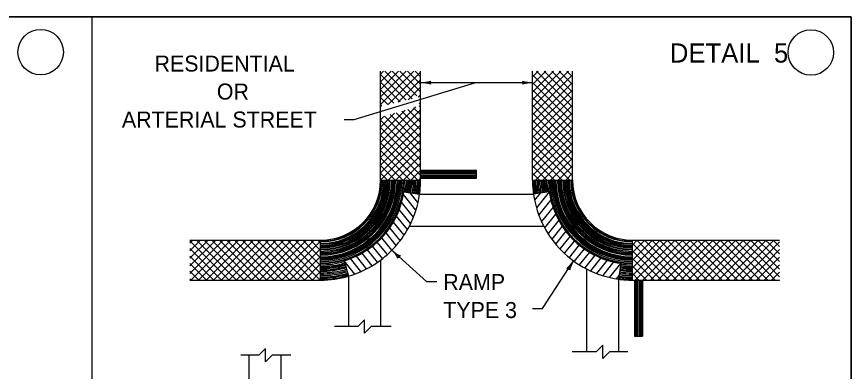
# Model space of a CAD drawing. Extents: x 1007 to 1035.5, y 1000.5 to 1021.5.
# Drawn here: x 1025.06 to 1035.5, y 1017.06 to 1021.5 of the extents above; entities that cross this region are included whole.
import ezdxf

# ---------------------------------------------------------------- set-up
doc = ezdxf.new("R2010")
doc.units = 0
for name, color, linetype in [('Level 1', 7, 'Continuous'), ('Level 10', 7, 'Continuous'), ('Level 11', 7, 'Continuous')]:
    doc.layers.add(name, color=color, linetype=linetype)

msp = doc.modelspace()

# ---------------------------------------------------------------- linework, layer by layer
at = {"layer": 'Level 1'}
for p, q in [((1026, 1021.5), (1026, 1000.5)), ((1029.613, 1019.455), (1029.613, 1020.818)), ((1029.613, 1020.402), (1030.029, 1020.818)), ((1029.613, 1020.497), (1029.934, 1020.818)), ((1029.613, 1020.591), (1029.839, 1020.818)), ((1029.613, 1020.686), (1029.745, 1020.818)), ((1029.613, 1020.781), (1029.65, 1020.818)), ((1030.008, 1020.474), (1029.665, 1020.818)), ((1030.068, 1020.509), (1029.76, 1020.818)), ((1030.113, 1020.559), (1029.855, 1020.818)), ((1030.113, 1020.654), (1029.95, 1020.818)), ((1030.113, 1020.749), (1030.044, 1020.818)), ((1030.113, 1019.455), (1030.113, 1020.818)), ((1031.513, 1019.455), (1031.513, 1020.818)), ((1031.513, 1020.367), (1031.964, 1020.818)), ((1031.513, 1020.462), (1031.869, 1020.818)), ((1031.513, 1020.557), (1031.774, 1020.818)), ((1031.513, 1020.651), (1031.679, 1020.818)), ((1031.513, 1020.746), (1031.585, 1020.818)), ((1032.013, 1020.368), (1031.564, 1020.818)), ((1032.013, 1020.463), (1031.658, 1020.818)), ((1032.013, 1020.557), (1031.753, 1020.818)), ((1032.013, 1020.652), (1031.848, 1020.818)), ((1032.013, 1020.747), (1031.943, 1020.818)), ((1032.013, 1019.455), (1032.013, 1020.818)), ((1029.932, 1020.456), (1029.613, 1020.775)), ((1029.707, 1020.401), (1030.113, 1020.807)), ((1029.832, 1020.431), (1030.113, 1020.712)), ((1032.013, 1020.273), (1031.513, 1020.773)), ((1031.513, 1020.272), (1032.013, 1020.772)), ((1029.283, 1020.216), (1030.803, 1020.675)), ((1029.856, 1020.437), (1029.613, 1020.68)), ((1029.957, 1020.462), (1030.113, 1020.618)), ((1030.113, 1020.675), (1031.513, 1020.675)), ((1031.513, 1020.178), (1032.013, 1020.678)), ((1032.013, 1020.178), (1031.513, 1020.678)), ((1029.78, 1020.419), (1029.613, 1020.585)), ((1030.082, 1020.492), (1030.113, 1020.523)), ((1032.013, 1020.084), (1031.513, 1020.584)), ((1031.513, 1020.083), (1032.013, 1020.583)), ((1029.703, 1020.4), (1029.613, 1020.491)), ((1029.627, 1020.382), (1029.613, 1020.396)), ((1030.096, 1020.411), (1030.113, 1020.428)), ((1032.013, 1019.989), (1031.513, 1020.489)), ((1031.513, 1019.988), (1032.013, 1020.488)), ((1029.613, 1019.928), (1030.056, 1020.371)), ((1029.613, 1019.833), (1030.113, 1020.333)), ((1029.613, 1020.023), (1029.92, 1020.329)), ((1029.613, 1020.118), (1029.788, 1020.292)), ((1030.113, 1019.991), (1029.806, 1020.298)), ((1030.113, 1020.085), (1029.879, 1020.319)), ((1030.113, 1020.18), (1029.953, 1020.341)), ((1030.113, 1020.275), (1030.026, 1020.362)), ((1030.113, 1020.37), (1030.096, 1020.386)), ((1032.013, 1019.894), (1031.513, 1020.394)), ((1031.513, 1019.893), (1032.013, 1020.393)), ((1031.513, 1019.799), (1032.013, 1020.299)), ((1032.013, 1019.799), (1031.513, 1020.299)), ((1029.158, 1020.216), (1029.283, 1020.216)), ((1029.613, 1020.212), (1029.654, 1020.253)), ((1029.613, 1019.739), (1030.113, 1020.239)), ((1030.113, 1019.706), (1029.613, 1020.206)), ((1030.113, 1019.801), (1029.66, 1020.255)), ((1030.113, 1019.896), (1029.733, 1020.276)), ((1032.013, 1019.705), (1031.513, 1020.205)), ((1031.513, 1019.704), (1032.013, 1020.204)), ((1029.613, 1019.644), (1030.113, 1020.144)), ((1030.113, 1019.612), (1029.613, 1020.112)), ((1032.013, 1019.61), (1031.513, 1020.11)), ((1031.513, 1019.609), (1032.013, 1020.109)), ((1029.613, 1019.549), (1030.113, 1020.049)), ((1030.113, 1019.517), (1029.613, 1020.017)), ((1032.013, 1019.515), (1031.513, 1020.015)), ((1031.513, 1019.514), (1032.013, 1020.014)), ((1030.08, 1019.455), (1029.613, 1019.922)), ((1029.614, 1019.455), (1030.113, 1019.954)), ((1031.978, 1019.455), (1031.513, 1019.92)), ((1031.549, 1019.455), (1032.013, 1019.92)), ((1029.985, 1019.455), (1029.613, 1019.827)), ((1029.709, 1019.455), (1030.113, 1019.86)), ((1031.883, 1019.455), (1031.513, 1019.826)), ((1031.644, 1019.455), (1032.013, 1019.825)), ((1029.89, 1019.455), (1029.613, 1019.733)), ((1029.804, 1019.455), (1030.113, 1019.765)), ((1029.898, 1019.455), (1030.113, 1019.67)), ((1031.789, 1019.455), (1031.513, 1019.731)), ((1031.739, 1019.455), (1032.013, 1019.73)), ((1029.796, 1019.455), (1029.613, 1019.638)), ((1029.993, 1019.455), (1030.113, 1019.575)), ((1030.113, 1019.58), (1030.813, 1019.58)), ((1030.113, 1019.565), (1030.813, 1019.565)), ((1030.813, 1019.48), (1030.813, 1019.58)), ((1031.694, 1019.455), (1031.513, 1019.636)), ((1031.833, 1019.455), (1032.013, 1019.635)), ((1029.701, 1019.455), (1029.613, 1019.543)), ((1029.613, 1019.455), (1030.113, 1019.455)), ((1030.088, 1019.455), (1030.113, 1019.481)), ((1030.113, 1019.551), (1030.813, 1019.551)), ((1030.113, 1019.534), (1030.813, 1019.534)), ((1030.113, 1019.515), (1030.813, 1019.515)), ((1030.113, 1019.499), (1030.813, 1019.499)), ((1030.113, 1019.48), (1030.813, 1019.48)), ((1031.599, 1019.455), (1031.513, 1019.541)), ((1031.513, 1019.455), (1032.013, 1019.455)), ((1031.928, 1019.455), (1032.013, 1019.541)), ((1030.101, 1019.28), (1031.526, 1019.28)), ((1029.973, 1018.88), (1031.653, 1018.88)), ((1027.229, 1018.705), (1028.863, 1018.705)), ((1027.229, 1018.289), (1027.646, 1018.705)), ((1027.229, 1018.383), (1027.551, 1018.705)), ((1027.229, 1018.478), (1027.456, 1018.705)), ((1027.229, 1018.573), (1027.362, 1018.705)), ((1027.229, 1018.668), (1027.267, 1018.705)), ((1027.719, 1018.205), (1027.229, 1018.695)), ((1027.241, 1018.205), (1027.741, 1018.705)), ((1027.813, 1018.205), (1027.313, 1018.705)), ((1027.335, 1018.205), (1027.835, 1018.705)), ((1027.908, 1018.205), (1027.408, 1018.705)), ((1027.43, 1018.205), (1027.93, 1018.705)), ((1028.003, 1018.205), (1027.503, 1018.705)), ((1027.525, 1018.205), (1028.025, 1018.705)), ((1028.098, 1018.205), (1027.598, 1018.705)), ((1027.62, 1018.205), (1028.12, 1018.705)), ((1028.192, 1018.205), (1027.692, 1018.705)), ((1027.714, 1018.205), (1028.214, 1018.705)), ((1028.287, 1018.205), (1027.787, 1018.705)), ((1027.809, 1018.205), (1028.309, 1018.705)), ((1028.382, 1018.205), (1027.882, 1018.705)), ((1027.904, 1018.205), (1028.404, 1018.705)), ((1028.477, 1018.205), (1027.977, 1018.705)), ((1027.999, 1018.205), (1028.499, 1018.705)), ((1028.571, 1018.205), (1028.071, 1018.705)), ((1028.093, 1018.205), (1028.593, 1018.705)), ((1028.666, 1018.205), (1028.166, 1018.705)), ((1028.188, 1018.205), (1028.688, 1018.705)), ((1028.761, 1018.205), (1028.261, 1018.705)), ((1028.283, 1018.205), (1028.783, 1018.705)), ((1028.856, 1018.205), (1028.356, 1018.705)), ((1028.378, 1018.205), (1028.863, 1018.691)), ((1028.863, 1018.292), (1028.45, 1018.705)), ((1028.863, 1018.387), (1028.545, 1018.705)), ((1028.863, 1018.482), (1028.64, 1018.705)), ((1028.863, 1018.577), (1028.735, 1018.705)), ((1028.863, 1018.671), (1028.829, 1018.705)), ((1028.863, 1018.205), (1028.863, 1018.705)), ((1032.763, 1018.705), (1034.601, 1018.705)), ((1032.763, 1018.205), (1032.763, 1018.705)), ((1032.763, 1018.265), (1033.203, 1018.705)), ((1032.763, 1018.36), (1033.108, 1018.705)), ((1032.763, 1018.455), (1033.014, 1018.705)), ((1032.763, 1018.55), (1032.919, 1018.705)), ((1032.763, 1018.644), (1032.824, 1018.705)), ((1033.222, 1018.205), (1032.763, 1018.665)), ((1032.798, 1018.205), (1033.298, 1018.705)), ((1033.317, 1018.205), (1032.817, 1018.705)), ((1032.893, 1018.205), (1033.393, 1018.705)), ((1033.412, 1018.205), (1032.912, 1018.705)), ((1032.987, 1018.205), (1033.487, 1018.705)), ((1033.507, 1018.205), (1033.007, 1018.705)), ((1033.082, 1018.205), (1033.582, 1018.705)), ((1033.601, 1018.205), (1033.101, 1018.705)), ((1033.177, 1018.205), (1033.677, 1018.705)), ((1033.696, 1018.205), (1033.196, 1018.705)), ((1033.272, 1018.205), (1033.772, 1018.705)), ((1033.791, 1018.205), (1033.291, 1018.705)), ((1033.366, 1018.205), (1033.866, 1018.705)), ((1033.886, 1018.205), (1033.386, 1018.705)), ((1033.461, 1018.205), (1033.961, 1018.705)), ((1033.98, 1018.205), (1033.48, 1018.705)), ((1033.556, 1018.205), (1034.056, 1018.705)), ((1034.075, 1018.205), (1033.575, 1018.705)), ((1033.651, 1018.205), (1034.151, 1018.705)), ((1034.17, 1018.205), (1033.67, 1018.705)), ((1033.745, 1018.205), (1034.245, 1018.705)), ((1034.265, 1018.205), (1033.765, 1018.705)), ((1033.84, 1018.205), (1034.34, 1018.705)), ((1034.36, 1018.205), (1033.86, 1018.705)), ((1033.935, 1018.205), (1034.435, 1018.705)), ((1034.454, 1018.205), (1033.954, 1018.705)), ((1034.03, 1018.205), (1034.479, 1018.655)), ((1034.479, 1018.276), (1034.049, 1018.705)), ((1034.479, 1018.37), (1034.144, 1018.705)), ((1034.479, 1018.465), (1034.238, 1018.705)), ((1034.479, 1018.56), (1034.333, 1018.705)), ((1034.479, 1018.655), (1034.428, 1018.705)), ((1034.479, 1018.655), (1034.53, 1018.705)), ((1034.479, 1018.56), (1034.601, 1018.682)), ((1034.601, 1018.533), (1034.479, 1018.655)), ((1034.601, 1018.627), (1034.523, 1018.705)), ((1027.624, 1018.205), (1027.229, 1018.6)), ((1028.472, 1018.205), (1028.863, 1018.596)), ((1030.191, 1018.182), (1029.754, 1018.578)), ((1033.128, 1018.205), (1032.763, 1018.57)), ((1034.124, 1018.205), (1034.479, 1018.56)), ((1034.479, 1018.465), (1034.601, 1018.587)), ((1034.601, 1018.438), (1034.479, 1018.56)), ((1027.529, 1018.205), (1027.229, 1018.505)), ((1028.567, 1018.205), (1028.863, 1018.501)), ((1029.613, 1018.455), (1029.613, 1017.624)), ((1031.637, 1017.852), (1032.027, 1018.445)), ((1033.033, 1018.205), (1032.763, 1018.475)), ((1034.219, 1018.205), (1034.479, 1018.465)), ((1034.479, 1018.37), (1034.601, 1018.492)), ((1034.601, 1018.343), (1034.479, 1018.465)), ((1027.434, 1018.205), (1027.229, 1018.411)), ((1027.34, 1018.205), (1027.229, 1018.316)), ((1028.662, 1018.205), (1028.863, 1018.407)), ((1028.757, 1018.205), (1028.863, 1018.312)), ((1032.188, 1018.345), (1032.188, 1017.308)), ((1032.938, 1018.205), (1032.763, 1018.38)), ((1034.314, 1018.205), (1034.479, 1018.37)), ((1034.479, 1018.276), (1034.601, 1018.398)), ((1034.601, 1018.248), (1034.479, 1018.37)), ((1027.245, 1018.205), (1027.229, 1018.221)), ((1027.229, 1018.205), (1028.863, 1018.205)), ((1028.851, 1018.205), (1028.863, 1018.217)), ((1029.213, 1018.255), (1029.213, 1017.624)), ((1032.588, 1018.218), (1032.588, 1017.308)), ((1032.843, 1018.205), (1032.763, 1018.286)), ((1032.763, 1018.205), (1034.601, 1018.205)), ((1032.788, 1018.205), (1032.788, 1017.505)), ((1032.806, 1018.205), (1032.806, 1017.505)), ((1032.823, 1018.205), (1032.823, 1017.505)), ((1032.842, 1018.205), (1032.842, 1017.505)), ((1032.859, 1018.205), (1032.859, 1017.505)), ((1032.872, 1018.205), (1032.872, 1017.505)), ((1032.888, 1018.205), (1032.888, 1017.505)), ((1034.409, 1018.205), (1034.479, 1018.276)), ((1034.549, 1018.205), (1034.479, 1018.276)), ((1034.503, 1018.205), (1034.601, 1018.303)), ((1034.598, 1018.205), (1034.601, 1018.208)), ((1030.316, 1018.182), (1030.191, 1018.182)), ((1031.512, 1017.852), (1031.637, 1017.852)), ((1032.788, 1017.505), (1032.888, 1017.505)), ((1027.968, 1015.934), (1027.968, 1017.265)), ((1028.368, 1015.843), (1028.368, 1017.265))]:
    msp.add_line(p, q, dxfattribs=at)
for points in [[(1029.747, 1017.624), (1029.496, 1017.624), (1029.413, 1017.541), (1029.413, 1017.707), (1029.33, 1017.624), (1029.037, 1017.624)], [(1032.705, 1017.308), (1032.476, 1017.308), (1032.392, 1017.225), (1032.392, 1017.392), (1032.309, 1017.308), (1032.007, 1017.308)], [(1028.49, 1017.265), (1028.257, 1017.265), (1028.174, 1017.182), (1028.174, 1017.349), (1028.09, 1017.265), (1027.867, 1017.265)]]:
    msp.add_lwpolyline(points, dxfattribs=at)
for centre in [(1025.362, 1021.057), (1034.994, 1021.053)]:
    msp.add_circle(centre, 0.284, dxfattribs=at)
for centre, radius, start, end in [((1030.113, 1021.065), 0.391, 270, 288.6688), ((1030.113, 1020.284), 0.391, 71.3472, 89.9939), ((1030.113, 1021.065), 0.391, 269.9878, 270), ((1030.262, 1020.675), 0.0312, 138.7746, 220.8913), ((1031.365, 1020.675), 0.0312, 318.7746, 40.8913), ((1031.513, 1021.065), 0.391, 251.3472, 269.9939), ((1031.513, 1020.284), 0.391, 90, 108.6688), ((1031.513, 1020.284), 0.391, 89.9878, 90), ((1028.863, 1019.455), 0.75, 270, 0), ((1028.863, 1019.455), 1.035, 270, 0), ((1028.863, 1019.455), 1, 270, 0), ((1028.863, 1019.455), 0.966, 270, 0), ((1028.863, 1019.455), 1.016, 270, 0), ((1028.863, 1019.455), 0.976, 270, 0), ((1028.863, 1019.455), 0.988, 270, 0), ((1028.863, 1019.455), 0.958, 270, 0), ((1028.863, 1019.455), 0.937, 270, 0), ((1028.863, 1019.455), 0.927, 270, 0), ((1028.863, 1019.455), 0.903, 270, 0), ((1028.863, 1019.455), 0.89, 270, 0), ((1028.863, 1019.455), 0.862, 270, 0), ((1028.863, 1019.455), 0.839, 270, 0), ((1028.863, 1019.455), 0.815, 270, 0), ((1028.863, 1019.455), 0.792, 270, 0), ((1028.863, 1019.455), 0.764, 270, 0), ((1028.863, 1019.455), 0.872, 270, 0), ((1028.863, 1019.455), 0.917, 270, 0), ((1028.863, 1019.455), 0.772, 270, 0), ((1028.863, 1019.455), 0.848, 270, 0), ((1028.863, 1019.455), 0.802, 270, 0), ((1028.863, 1019.455), 0.824, 270, 0), ((1028.863, 1019.455), 1.042, 270, 0), ((1028.863, 1019.455), 1.059, 351.9783, 0), ((1028.863, 1019.455), 1.078, 351.9754, 0), ((1028.863, 1019.455), 1.092, 351.9733, 0), ((1028.863, 1019.455), 1.101, 351.972, 0), ((1028.863, 1019.455), 1.107, 351.9713, 0), ((1028.863, 1019.455), 1.123, 351.9691, 0), ((1028.863, 1019.455), 1.128, 351.9684, 0), ((1028.863, 1019.455), 1.14, 351.9668, 0), ((1028.863, 1019.455), 1.159, 351.9643, 0), ((1028.863, 1019.455), 1.176, 351.9622, 0), ((1028.863, 1019.455), 1.193, 351.9602, 0), ((1028.863, 1019.455), 1.212, 351.9579, 0), ((1028.863, 1019.455), 1.224, 351.9566, 0), ((1028.863, 1019.455), 1.239, 351.9548, 0), ((1028.863, 1019.455), 1.25, 351.9539, 0), ((1032.763, 1019.455), 1.25, 180, 188.0461), ((1032.763, 1019.455), 1.239, 180, 188.0449), ((1032.763, 1019.455), 1.224, 180, 188.0429), ((1032.763, 1019.455), 1.212, 180, 188.0414), ((1032.763, 1019.455), 1.193, 180, 188.0388), ((1032.763, 1019.455), 1.176, 180, 188.0365), ((1032.763, 1019.455), 1.159, 180, 188.0341), ((1032.763, 1019.455), 1.14, 180, 188.0313), ((1032.763, 1019.455), 1.128, 180, 188.0295), ((1032.763, 1019.455), 1.123, 180, 188.0287), ((1032.763, 1019.455), 1.107, 180, 188.0262), ((1032.763, 1019.455), 1.101, 180, 188.0254), ((1032.763, 1019.455), 1.092, 180, 188.0239), ((1032.763, 1019.455), 1.078, 180, 188.0215), ((1032.763, 1019.455), 1.059, 180, 188.0183), ((1032.763, 1019.455), 1.042, 180, 270), ((1032.763, 1019.455), 1.035, 180, 270), ((1032.763, 1019.455), 1.016, 180, 270), ((1032.763, 1019.455), 1, 180, 270), ((1032.763, 1019.455), 0.988, 180, 270), ((1032.763, 1019.455), 0.976, 180, 270), ((1032.763, 1019.455), 0.966, 180, 270), ((1032.763, 1019.455), 0.958, 180, 270), ((1032.763, 1019.455), 0.937, 180, 270), ((1032.763, 1019.455), 0.927, 180, 270), ((1032.763, 1019.455), 0.917, 180, 270), ((1032.763, 1019.455), 0.903, 180, 270), ((1032.763, 1019.455), 0.89, 180, 270), ((1032.763, 1019.455), 0.872, 180, 270), ((1032.763, 1019.455), 0.862, 180, 270), ((1032.763, 1019.455), 0.848, 180, 270), ((1032.763, 1019.455), 0.839, 180, 270), ((1032.763, 1019.455), 0.824, 180, 270), ((1032.763, 1019.455), 0.815, 180, 270), ((1032.763, 1019.455), 0.802, 180, 270), ((1032.763, 1019.455), 0.792, 180, 270), ((1032.763, 1019.455), 0.772, 180, 270), ((1032.763, 1019.455), 0.764, 180, 270), ((1032.763, 1019.455), 0.75, 180, 270), ((1032.763, 1019.455), 0.75, 180, 270), ((1028.863, 1019.455), 1.05, 332.6148, 351.9796), ((1028.863, 1019.455), 1.25, 332.6148, 351.9539), ((1032.763, 1019.455), 1.25, 188.0461, 207.3852), ((1032.763, 1019.455), 1.05, 188.0166, 242.6122), ((1028.863, 1019.455), 1.05, 286.2306, 332.6148), ((1028.863, 1019.455), 1.25, 306.8692, 332.6148), ((1032.763, 1019.455), 1.25, 207.3852, 242.6122), ((1030.016, 1018.868), 0.391, 227.7981, 246.4669), ((1029.492, 1018.289), 0.391, 29.1453, 47.792), ((1030.016, 1018.868), 0.391, 227.7859, 227.7981), ((1032.763, 1019.455), 1.05, 242.6122, 261.9516), ((1028.863, 1019.455), 1.059, 270, 286.2306), ((1028.863, 1019.455), 1.078, 270, 286.2306), ((1028.863, 1019.455), 1.25, 286.2596, 306.8692), ((1029.864, 1018.479), 0.0312, 96.5727, 178.6894), ((1031.7, 1018.66), 0.391, 308.034, 326.6807), ((1032.353, 1018.231), 0.391, 146.6868, 165.3556), ((1032.353, 1018.231), 0.391, 146.6746, 146.6868), ((1028.863, 1019.455), 1.092, 270, 286.2306), ((1028.863, 1019.455), 1.101, 270, 286.2306), ((1028.863, 1019.455), 1.107, 270, 286.2306), ((1028.863, 1019.455), 1.123, 270, 286.2306), ((1028.863, 1019.455), 1.128, 270, 286.2306), ((1028.863, 1019.455), 1.14, 270, 286.2306), ((1028.863, 1019.455), 1.159, 270, 286.2306), ((1028.863, 1019.455), 1.176, 270, 286.2306), ((1028.863, 1019.455), 1.193, 270, 286.2306), ((1031.945, 1018.321), 0.0312, 15.4614, 97.5781), ((1032.763, 1019.455), 1.25, 242.6122, 261.9516), ((1032.763, 1019.455), 1.159, 261.9528, 270), ((1032.763, 1019.455), 1.14, 261.9528, 270), ((1032.763, 1019.455), 1.128, 261.9528, 270), ((1032.763, 1019.455), 1.123, 261.9528, 270), ((1032.763, 1019.455), 1.107, 261.9529, 270), ((1032.763, 1019.455), 1.101, 261.9529, 270), ((1032.763, 1019.455), 1.092, 261.9529, 270), ((1032.763, 1019.455), 1.078, 261.9529, 270), ((1032.763, 1019.455), 1.059, 261.9529, 270), ((1028.863, 1019.455), 1.212, 270, 286.2306), ((1028.863, 1019.455), 1.224, 270, 286.2306), ((1028.863, 1019.455), 1.239, 270, 286.2306), ((1028.863, 1019.455), 1.25, 270, 286.2596), ((1032.763, 1019.455), 1.25, 261.9516, 270), ((1032.763, 1019.455), 1.239, 261.9527, 270), ((1032.763, 1019.455), 1.224, 261.9527, 270), ((1032.763, 1019.455), 1.212, 261.9527, 270), ((1032.763, 1019.455), 1.193, 261.9528, 270), ((1032.763, 1019.455), 1.176, 261.9528, 270)]:
    msp.add_arc(centre, radius, start, end, dxfattribs=at)
at = {"layer": 'Level 10'}
for p, q in [((1007, 1021.5), (1035.5, 1021.5)), ((1035.5, 1021.5), (1035.5, 1000.5))]:
    msp.add_line(p, q, dxfattribs=at)
at = {"layer": 'Level 11'}
for p, q in [((1030.056, 1019.081), (1029.898, 1019.277)), ((1029.903, 1019.309), (1030.101, 1019.28)), ((1030.081, 1019.174), (1029.982, 1019.297)), ((1031.723, 1019.309), (1031.525, 1019.28)), ((1031.61, 1019.292), (1031.539, 1019.204)), ((1031.723, 1019.309), (1031.562, 1019.108)), ((1030.025, 1018.994), (1029.876, 1019.179)), ((1031.743, 1019.208), (1031.592, 1019.02)), ((1029.989, 1018.913), (1029.847, 1019.089)), ((1031.77, 1019.116), (1031.626, 1018.937)), ((1029.95, 1018.837), (1029.813, 1019.007)), ((1031.802, 1019.032), (1031.664, 1018.86)), ((1031.841, 1018.954), (1031.707, 1018.787)), ((1029.859, 1018.7), (1029.729, 1018.861)), ((1029.906, 1018.766), (1029.773, 1018.932)), ((1031.883, 1018.882), (1031.753, 1018.719)), ((1029.755, 1018.579), (1029.628, 1018.736)), ((1029.808, 1018.637), (1029.681, 1018.796)), ((1031.931, 1018.816), (1031.802, 1018.656)), ((1031.982, 1018.754), (1031.855, 1018.596)), ((1029.638, 1018.474), (1029.512, 1018.63)), ((1029.698, 1018.525), (1029.572, 1018.681)), ((1032.037, 1018.697), (1031.911, 1018.541)), ((1032.095, 1018.645), (1031.97, 1018.489)), ((1029.509, 1018.385), (1029.382, 1018.542)), ((1029.575, 1018.428), (1029.449, 1018.584)), ((1032.158, 1018.598), (1032.032, 1018.441)), ((1032.224, 1018.555), (1032.097, 1018.397)), ((1032.293, 1018.516), (1032.166, 1018.357)), ((1029.157, 1018.447), (1029.213, 1018.255)), ((1029.29, 1018.281), (1029.157, 1018.447)), ((1029.367, 1018.311), (1029.236, 1018.474)), ((1029.439, 1018.346), (1029.311, 1018.506)), ((1032.367, 1018.483), (1032.237, 1018.321)), ((1032.445, 1018.455), (1032.312, 1018.289)), ((1032.528, 1018.432), (1032.391, 1018.262)), ((1032.616, 1018.418), (1032.473, 1018.239)), ((1032.616, 1018.416), (1032.588, 1018.218)), ((1032.595, 1018.266), (1032.56, 1018.222))]:
    msp.add_line(p, q, dxfattribs=at)
msp.add_lwpolyline([(1007, 1000.5), (1035.5, 1000.5), (1035.5, 1021.5), (1007, 1021.5)], close=True, dxfattribs=at)

# ---------------------------------------------------------------- texts
at = {"layer": 'Level 1'}
for s, height, p in [('DETAIL  5', 0.24, (1033.231, 1020.926)), ('RESIDENTIAL', 0.2, (1026.786, 1020.814)), ('OR', 0.2, (1027.565, 1020.464)), ('ARTERIAL STREET', 0.2, (1026.378, 1020.114)), ('RAMP', 0.2, (1030.397, 1018.081)), ('TYPE 3', 0.2, (1030.397, 1017.731))]:
    msp.add_text(s, height=height, dxfattribs=at).set_placement(p)

doc.saveas('drawing.dxf')
